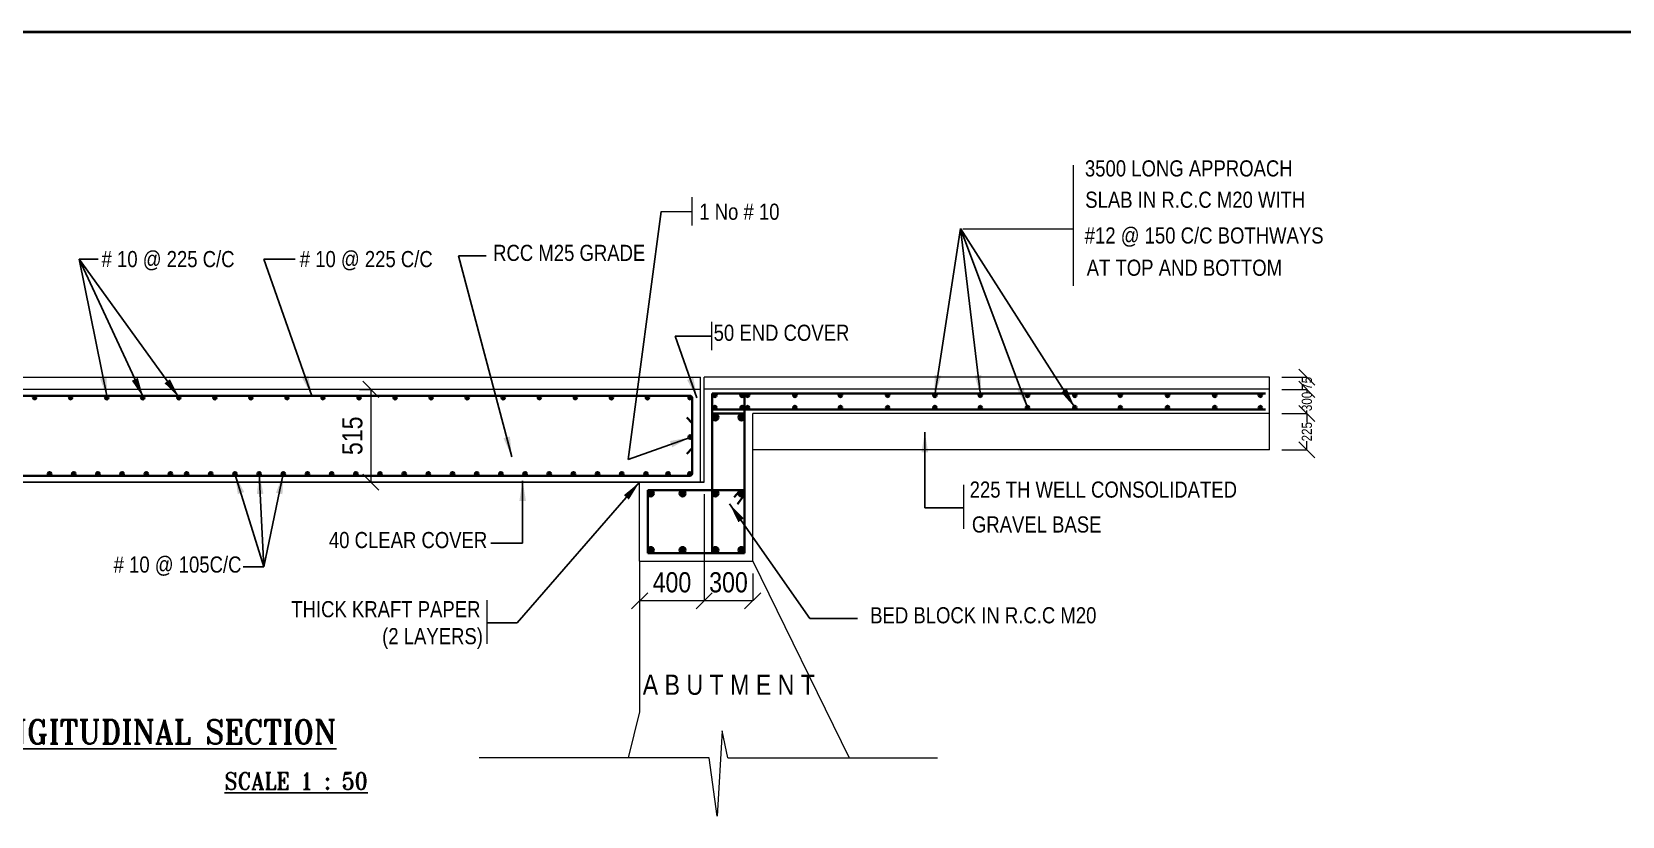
# Model space of a CAD drawing. Header units: millimetres. Extents: x 1141051 to 1202397, y -298680 to -265208.
# Drawn here: x 1162192 to 1181881, y -274926 to -265208 of the extents above; entities that cross this region are included whole.
import ezdxf
from ezdxf.enums import TextEntityAlignment as Align

# ---------------------------------------------------------------- set-up
doc = ezdxf.new("R2010")
doc.units = ezdxf.units.MM
doc.header["$LTSCALE"] = 300
doc.header["$MEASUREMENT"] = 0
doc.layers.add('elevations', color=7, linetype='Continuous', lineweight=25)
doc.layers.add('MAIN', color=7, linetype='Continuous', lineweight=25)
doc.layers.add('steel', color=1, linetype='Continuous')
doc.styles.add('ARIAL NARROW', font='ARIALN.TTF', dxfattribs={"height": 250})
doc.styles.add('ROMANT', font='romant')
doc.styles.add('SEC', font='ARIALN.TTF', dxfattribs={"height": 125})
doc.dimstyles.new('REIN FORCE', dxfattribs={"dimtxt": 125, "dimasz": 200, "dimexe": 1.25, "dimexo": 150, "dimtad": 0, "dimdec": 1, "dimlfac": 0.5, "dimdsep": 46, "dimtxsty": 'SEC', "dimblk": 'OBLIQUE', "dimcen": 2.5, "dimdle": 1.25, "dimclrd": 6, "dimclre": 5, "dimclrt": 1, "dimadec": 0, "dimazin": 0, "dimtfac": 1, "dimtdec": 1, "dimtmove": 0, "dimatfit": 3, "dimfxl": 1, "dimlwd": 15, "dimlwe": 13, "dimarcsym": 0})
doc.dimstyles.new('REIN FORCE 2', dxfattribs={"dimtxt": 250, "dimasz": 200, "dimexe": 1.25, "dimexo": 150, "dimgap": 100, "dimtad": 1, "dimdec": 1, "dimlfac": 0.5, "dimdsep": 46, "dimtxsty": 'ARIAL NARROW', "dimblk": 'OBLIQUE', "dimcen": 2.5, "dimdle": 1.25, "dimclrd": 6, "dimclre": 5, "dimclrt": 1, "dimadec": 0, "dimazin": 0, "dimtfac": 1, "dimtdec": 1, "dimtmove": 0, "dimatfit": 3, "dimfxl": 1, "dimlwd": 15, "dimlwe": 13, "dimarcsym": 0})
doc.dimstyles.new('STANDARD$7', dxfattribs={"dimtxt": 2, "dimasz": 2, "dimexe": 1.25, "dimexo": 0.625, "dimtad": 1, "dimdec": 0, "dimlfac": 0.5, "dimdsep": 46, "dimtxsty": 'ARIAL NARROW', "dimcen": 2.5, "dimdle": 0.1, "dimse1": 1, "dimse2": 1, "dimadec": 0, "dimazin": 0, "dimtfac": 1, "dimtdec": 0, "dimtmove": 0, "dimatfit": 3, "dimfxl": 1, "dimtolj": 1, "dimtzin": 0, "dimarcsym": 0})

# ---------------------------------------------------------------- blocks, each defined once
blk = doc.blocks.new('_Oblique')
at = {"color": 0, "linetype": 'ByBlock', "lineweight": -2}
blk.add_line((-0.5, -0.5), (0.5, 0.5), dxfattribs=at)
blk = doc.blocks.new('*D46')
at = {"layer": 'Defpoints', "color": 0, "linetype": 'ByBlock', "transparency": 16777216}
for p in [(1177667, -269638), (1177517, -269938), (1177978, -269938)]:
    blk.add_point(p, dxfattribs=at)
at = {"layer": 'MAIN', "color": 5, "linetype": 'ByBlock', "lineweight": 13, "transparency": 16777216}
for p, q in [((1177817, -269638), (1177979, -269638)), ((1177667, -269938), (1177979, -269938))]:
    blk.add_line(p, q, dxfattribs=at)
at = {"layer": 'MAIN', "color": 6, "linetype": 'Continuous', "lineweight": 15, "transparency": 16777216}
for p, q in [((1177978, -269636), (1177978, -269674)), ((1177978, -269939), (1177978, -269901))]:
    blk.add_line(p, q, dxfattribs=at)
at = {"layer": 'MAIN', "color": 6, "linetype": 'ByBlock', "lineweight": 15, "transparency": 16777216, "xscale": 200, "yscale": 200, "zscale": 200}
for p, rotation in [((1177978, -269638), 90), ((1177978, -269938), 270)]:
    blk.add_blockref('_Oblique', p, dxfattribs=dict(at, rotation=rotation))
at = {"layer": 'MAIN', "color": 1, "linetype": 'ByBlock', "transparency": 16777216, "insert": (1177978, -269788), "char_height": 125, "attachment_point": 5, "rotation": 90, "style": 'SEC'}
blk.add_mtext('300', dxfattribs=at)
blk = doc.blocks.new('*D69')
at = {"layer": 'Defpoints', "color": 0, "linetype": 'ByBlock', "transparency": 16777216}
for p in [(1177517, -269938), (1177517, -270388), (1177978, -270388)]:
    blk.add_point(p, dxfattribs=at)
at = {"layer": 'MAIN', "color": 5, "linetype": 'ByBlock', "lineweight": 13, "transparency": 16777216}
for p, q in [((1177667, -269938), (1177979, -269938)), ((1177667, -270388), (1177979, -270388))]:
    blk.add_line(p, q, dxfattribs=at)
at = {"layer": 'MAIN', "color": 6, "linetype": 'Continuous', "lineweight": 15, "transparency": 16777216}
for p, q in [((1177978, -269936), (1177978, -270048)), ((1177978, -270389), (1177978, -270278))]:
    blk.add_line(p, q, dxfattribs=at)
at = {"layer": 'MAIN', "color": 6, "linetype": 'ByBlock', "lineweight": 15, "transparency": 16777216, "xscale": 200, "yscale": 200, "zscale": 200}
for p, rotation in [((1177978, -269938), 90), ((1177978, -270388), 270)]:
    blk.add_blockref('_Oblique', p, dxfattribs=dict(at, rotation=rotation))
at = {"layer": 'MAIN', "color": 1, "linetype": 'ByBlock', "transparency": 16777216, "insert": (1177978, -270163), "char_height": 125, "attachment_point": 5, "rotation": 90, "style": 'SEC'}
blk.add_mtext('225', dxfattribs=at)
blk = doc.blocks.new('*D47')
at = {"layer": 'Defpoints', "color": 0, "linetype": 'ByBlock', "transparency": 16777216}
for p in [(1170517, -270788), (1171117, -271768), (1170517, -272258)]:
    blk.add_point(p, dxfattribs=at)
at = {"layer": 'MAIN', "color": 5, "linetype": 'ByBlock', "lineweight": 13, "transparency": 16777216}
for p, q in [((1170517, -270938), (1170517, -272259)), ((1171117, -271918), (1171117, -272259))]:
    blk.add_line(p, q, dxfattribs=at)
at = {"layer": 'MAIN', "color": 6, "linetype": 'Continuous', "lineweight": 15, "transparency": 16777216}
blk.add_line((1171118, -272258), (1170515, -272258), dxfattribs=at)
at = {"layer": 'MAIN', "color": 6, "linetype": 'ByBlock', "lineweight": 15, "transparency": 16777216, "xscale": 200, "yscale": 200, "zscale": 200, "rotation": 180}
blk.add_blockref('_Oblique', (1170517, -272258), dxfattribs=at)
at = {"layer": 'MAIN', "color": 6, "linetype": 'ByBlock', "lineweight": 15, "transparency": 16777216, "xscale": 200, "yscale": 200, "zscale": 200}
blk.add_blockref('_Oblique', (1171117, -272258), dxfattribs=at)
at = {"layer": 'MAIN', "color": 1, "linetype": 'ByBlock', "transparency": 16777216, "insert": (1170817, -272030), "char_height": 250, "attachment_point": 5, "style": 'ARIAL NARROW'}
blk.add_mtext('300', dxfattribs=at)
blk = doc.blocks.new('*D48')
at = {"layer": 'Defpoints', "color": 0, "linetype": 'ByBlock', "transparency": 16777216}
for p in [(1170517, -271108), (1169717, -271768), (1169717, -272258)]:
    blk.add_point(p, dxfattribs=at)
at = {"layer": 'MAIN', "color": 5, "linetype": 'ByBlock', "lineweight": 13, "transparency": 16777216}
for p, q in [((1170517, -271258), (1170517, -272259)), ((1169717, -271918), (1169717, -272259))]:
    blk.add_line(p, q, dxfattribs=at)
at = {"layer": 'MAIN', "color": 6, "linetype": 'Continuous', "lineweight": 15, "transparency": 16777216}
blk.add_line((1170518, -272258), (1169715, -272258), dxfattribs=at)
at = {"layer": 'MAIN', "color": 6, "linetype": 'ByBlock', "lineweight": 15, "transparency": 16777216, "xscale": 200, "yscale": 200, "zscale": 200, "rotation": 180}
blk.add_blockref('_Oblique', (1169717, -272258), dxfattribs=at)
at = {"layer": 'MAIN', "color": 6, "linetype": 'ByBlock', "lineweight": 15, "transparency": 16777216, "xscale": 200, "yscale": 200, "zscale": 200}
blk.add_blockref('_Oblique', (1170517, -272258), dxfattribs=at)
at = {"layer": 'MAIN', "color": 1, "linetype": 'ByBlock', "transparency": 16777216, "insert": (1170117, -272030), "char_height": 250, "attachment_point": 5, "style": 'ARIAL NARROW'}
blk.add_mtext('400', dxfattribs=at)
blk = doc.blocks.new('*D74')
at = {"layer": 'Defpoints', "color": 0, "linetype": 'ByBlock', "transparency": 16777216}
for p in [(1166398, -269638), (1166388, -270788), (1166398, -270788)]:
    blk.add_point(p, dxfattribs=at)
at = {"layer": 'MAIN', "color": 5, "linetype": 'ByBlock', "lineweight": 13, "transparency": 16777216}
for p, q in [((1166248, -269638), (1166387, -269638)), ((1166248, -270788), (1166387, -270788))]:
    blk.add_line(p, q, dxfattribs=at)
at = {"layer": 'MAIN', "color": 6, "linetype": 'Continuous', "lineweight": 15, "transparency": 16777216}
blk.add_line((1166388, -269636), (1166388, -270789), dxfattribs=at)
at = {"layer": 'MAIN', "color": 6, "linetype": 'ByBlock', "lineweight": 15, "transparency": 16777216, "xscale": 200, "yscale": 200, "zscale": 200}
for p, rotation in [((1166388, -269638), 90), ((1166388, -270788), 270)]:
    blk.add_blockref('_Oblique', p, dxfattribs=dict(at, rotation=rotation))
at = {"layer": 'MAIN', "color": 1, "linetype": 'ByBlock', "transparency": 16777216, "insert": (1166161, -270213), "char_height": 250, "attachment_point": 5, "rotation": 90, "style": 'ARIAL NARROW'}
blk.add_mtext('515', dxfattribs=at)
blk = doc.blocks.new('*D75')
at = {"layer": 'Defpoints', "color": 0, "linetype": 'ByBlock', "transparency": 16777216}
for p in [(1177517, -269488), (1177978, -269488), (1177517, -269638)]:
    blk.add_point(p, dxfattribs=at)
at = {"layer": 'MAIN', "color": 5, "linetype": 'ByBlock', "lineweight": 13, "transparency": 16777216}
for p, q in [((1177667, -269488), (1177979, -269488)), ((1177667, -269638), (1177979, -269638))]:
    blk.add_line(p, q, dxfattribs=at)
at = {"layer": 'MAIN', "color": 6, "linetype": 'Continuous', "lineweight": 15, "transparency": 16777216}
for p, q in [((1177978, -269486), (1177978, -269489)), ((1177978, -269639), (1177978, -269637))]:
    blk.add_line(p, q, dxfattribs=at)
at = {"layer": 'MAIN', "color": 6, "linetype": 'ByBlock', "lineweight": 15, "transparency": 16777216, "xscale": 200, "yscale": 200, "zscale": 200}
for p, rotation in [((1177978, -269488), 90), ((1177978, -269638), 270)]:
    blk.add_blockref('_Oblique', p, dxfattribs=dict(at, rotation=rotation))
at = {"layer": 'MAIN', "color": 1, "linetype": 'ByBlock', "transparency": 16777216, "insert": (1177978, -269563), "char_height": 125, "attachment_point": 5, "rotation": 90, "style": 'SEC'}
blk.add_mtext('75', dxfattribs=at)

msp = doc.modelspace()

# ---------------------------------------------------------------- hatches: boundary and pattern name
at = {"layer": 'steel', "linetype": 'ByBlock', "lineweight": 35}
for points in [[(1162204.12, -269740.83), (1162204.12, -269740.72, -0.41348564), (1162226.62, -269718.27, -1), (1162226.62, -269763.27, -0.41348564)], [(1162204.12, -269740.83), (1162204.12, -269740.72, -0.41348564), (1162226.62, -269718.27, -1), (1162226.62, -269763.27, -0.41348564)], [(1162650.43, -269740.83), (1162650.43, -269740.72, -0.41348564), (1162672.93, -269718.27, -1), (1162672.93, -269763.27, -0.41348564)], [(1162650.43, -269740.83), (1162650.43, -269740.72, -0.41348564), (1162672.93, -269718.27, -1), (1162672.93, -269763.27, -0.41348564)], [(1163096.75, -269740.83), (1163096.75, -269740.72, -0.41348564), (1163119.25, -269718.27, -1), (1163119.25, -269763.27, -0.41348564)], [(1163096.75, -269740.83), (1163096.75, -269740.72, -0.41348564), (1163119.25, -269718.27, -1), (1163119.25, -269763.27, -0.41348564)], [(1163543.06, -269740.83), (1163543.06, -269740.72, -0.41348564), (1163565.56, -269718.27, -1), (1163565.56, -269763.27, -0.41348564)], [(1163543.06, -269740.83), (1163543.06, -269740.72, -0.41348564), (1163565.56, -269718.27, -1), (1163565.56, -269763.27, -0.41348564)], [(1163989.38, -269740.83), (1163989.38, -269740.72, -0.41348564), (1164011.88, -269718.27, -1), (1164011.88, -269763.27, -0.41348564)], [(1163989.38, -269740.83), (1163989.38, -269740.72, -0.41348564), (1164011.88, -269718.27, -1), (1164011.88, -269763.27, -0.41348564)], [(1164435.7, -269740.83), (1164435.7, -269740.72, -0.41348564), (1164458.2, -269718.27, -1), (1164458.2, -269763.27, -0.41348564)], [(1164435.7, -269740.83), (1164435.7, -269740.72, -0.41348564), (1164458.2, -269718.27, -1), (1164458.2, -269763.27, -0.41348564)], [(1164882.01, -269740.83), (1164882.01, -269740.72, -0.41348564), (1164904.51, -269718.27, -1), (1164904.51, -269763.27, -0.41348564)], [(1164882.01, -269740.83), (1164882.01, -269740.72, -0.41348564), (1164904.51, -269718.27, -1), (1164904.51, -269763.27, -0.41348564)], [(1165328.33, -269740.83), (1165328.33, -269740.72, -0.41348564), (1165350.83, -269718.27, -1), (1165350.83, -269763.27, -0.41348564)], [(1165328.33, -269740.83), (1165328.33, -269740.72, -0.41348564), (1165350.83, -269718.27, -1), (1165350.83, -269763.27, -0.41348564)], [(1165774.64, -269740.83), (1165774.64, -269740.72, -0.41348564), (1165797.14, -269718.27, -1), (1165797.14, -269763.27, -0.41348564)], [(1165774.64, -269740.83), (1165774.64, -269740.72, -0.41348564), (1165797.14, -269718.27, -1), (1165797.14, -269763.27, -0.41348564)], [(1166220.96, -269740.83), (1166220.96, -269740.72, -0.41348564), (1166243.46, -269718.27, -1), (1166243.46, -269763.27, -0.41348564)], [(1166220.96, -269740.83), (1166220.96, -269740.72, -0.41348564), (1166243.46, -269718.27, -1), (1166243.46, -269763.27, -0.41348564)], [(1166667.27, -269740.83), (1166667.27, -269740.72, -0.41348564), (1166689.77, -269718.27, -1), (1166689.77, -269763.27, -0.41348564)], [(1166667.27, -269740.83), (1166667.27, -269740.72, -0.41348564), (1166689.77, -269718.27, -1), (1166689.77, -269763.27, -0.41348564)], [(1167113.59, -269740.83), (1167113.59, -269740.72, -0.41348564), (1167136.09, -269718.27, -1), (1167136.09, -269763.27, -0.41348564)], [(1167113.59, -269740.83), (1167113.59, -269740.72, -0.41348564), (1167136.09, -269718.27, -1), (1167136.09, -269763.27, -0.41348564)], [(1167559.91, -269740.83), (1167559.91, -269740.72, -0.41348564), (1167582.41, -269718.27, -1), (1167582.41, -269763.27, -0.41348564)], [(1167559.91, -269740.83), (1167559.91, -269740.72, -0.41348564), (1167582.41, -269718.27, -1), (1167582.41, -269763.27, -0.41348564)], [(1168006.22, -269740.83), (1168006.22, -269740.72, -0.41348564), (1168028.72, -269718.27, -1), (1168028.72, -269763.27, -0.41348564)], [(1168006.22, -269740.83), (1168006.22, -269740.72, -0.41348564), (1168028.72, -269718.27, -1), (1168028.72, -269763.27, -0.41348564)], [(1168452.54, -269740.83), (1168452.54, -269740.72, -0.41348564), (1168475.04, -269718.27, -1), (1168475.04, -269763.27, -0.41348564)], [(1168452.54, -269740.83), (1168452.54, -269740.72, -0.41348564), (1168475.04, -269718.27, -1), (1168475.04, -269763.27, -0.41348564)], [(1168898.85, -269740.83), (1168898.85, -269740.72, -0.41348564), (1168921.35, -269718.27, -1), (1168921.35, -269763.27, -0.41348564)], [(1168898.85, -269740.83), (1168898.85, -269740.72, -0.41348564), (1168921.35, -269718.27, -1), (1168921.35, -269763.27, -0.41348564)], [(1169345.17, -269740.83), (1169345.17, -269740.72, -0.41348564), (1169367.67, -269718.27, -1), (1169367.67, -269763.27, -0.41348564)], [(1169345.17, -269740.83), (1169345.17, -269740.72, -0.41348564), (1169367.67, -269718.27, -1), (1169367.67, -269763.27, -0.41348564)], [(1169791.48, -269740.83), (1169791.48, -269740.72, -0.41348564), (1169813.98, -269718.27, -1), (1169813.98, -269763.27, -0.41348564)], [(1169791.48, -269740.83), (1169791.48, -269740.72, -0.41348564), (1169813.98, -269718.27, -1), (1169813.98, -269763.27, -0.41348564)], [(1170318.45, -269740.83), (1170318.45, -269740.72, -0.41348564), (1170340.95, -269718.27, -1), (1170340.95, -269763.27, -0.41348564)], [(1170318.45, -269740.83), (1170318.45, -269740.72, -0.41348564), (1170340.95, -269718.27, -1), (1170340.95, -269763.27, -0.41348564)], [(1170670.66, -269710.83), (1170670.66, -269710.72, 0.41348564), (1170648.16, -269688.27, 1), (1170648.16, -269733.27, 0.41348564)], [(1170670.66, -269710.83), (1170670.66, -269710.72, 0.41348564), (1170648.16, -269688.27, 1), (1170648.16, -269733.27, 0.41348564)], [(1171008.1, -269710.83), (1171008.1, -269710.72, 0.41348564), (1170985.6, -269688.27, 1), (1170985.6, -269733.27, 0.41348564)], [(1171008.1, -269710.83), (1171008.1, -269710.72, 0.41348564), (1170985.6, -269688.27, 1), (1170985.6, -269733.27, 0.41348564)], [(1171077.08, -269710.83), (1171077.08, -269710.72, 0.41348564), (1171054.58, -269688.27, 1), (1171054.58, -269733.27, 0.41348564)], [(1171077.08, -269710.83), (1171077.08, -269710.72, 0.41348564), (1171054.58, -269688.27, 1), (1171054.58, -269733.27, 0.41348564)], [(1171661.74, -269710.83), (1171661.74, -269710.72, 0.41348564), (1171639.24, -269688.27, 1), (1171639.24, -269733.27, 0.41348564)], [(1171661.74, -269710.83), (1171661.74, -269710.72, 0.41348564), (1171639.24, -269688.27, 1), (1171639.24, -269733.27, 0.41348564)], [(1172225.2, -269710.83), (1172225.2, -269710.72, 0.41348564), (1172202.7, -269688.27, 1), (1172202.7, -269733.27, 0.41348564)], [(1172225.2, -269710.83), (1172225.2, -269710.72, 0.41348564), (1172202.7, -269688.27, 1), (1172202.7, -269733.27, 0.41348564)], [(1172809.85, -269710.83), (1172809.85, -269710.72, 0.41348564), (1172787.35, -269688.27, 1), (1172787.35, -269733.27, 0.41348564)], [(1172809.85, -269710.83), (1172809.85, -269710.72, 0.41348564), (1172787.35, -269688.27, 1), (1172787.35, -269733.27, 0.41348564)], [(1173394.51, -269710.83), (1173394.51, -269710.72, 0.41348564), (1173372.01, -269688.27, 1), (1173372.01, -269733.27, 0.41348564)], [(1173394.51, -269710.83), (1173394.51, -269710.72, 0.41348564), (1173372.01, -269688.27, 1), (1173372.01, -269733.27, 0.41348564)], [(1173957.97, -269710.83), (1173957.97, -269710.72, 0.41348564), (1173935.47, -269688.27, 1), (1173935.47, -269733.27, 0.41348564)], [(1173957.97, -269710.83), (1173957.97, -269710.72, 0.41348564), (1173935.47, -269688.27, 1), (1173935.47, -269733.27, 0.41348564)], [(1174542.62, -269710.83), (1174542.62, -269710.72, 0.41348564), (1174520.12, -269688.27, 1), (1174520.12, -269733.27, 0.41348564)], [(1174542.62, -269710.83), (1174542.62, -269710.72, 0.41348564), (1174520.12, -269688.27, 1), (1174520.12, -269733.27, 0.41348564)], [(1175127.28, -269710.83), (1175127.28, -269710.72, 0.41348564), (1175104.78, -269688.27, 1), (1175104.78, -269733.27, 0.41348564)], [(1175127.28, -269710.83), (1175127.28, -269710.72, 0.41348564), (1175104.78, -269688.27, 1), (1175104.78, -269733.27, 0.41348564)], [(1175690.74, -269710.83), (1175690.74, -269710.72, 0.41348564), (1175668.24, -269688.27, 1), (1175668.24, -269733.27, 0.41348564)], [(1175690.74, -269710.83), (1175690.74, -269710.72, 0.41348564), (1175668.24, -269688.27, 1), (1175668.24, -269733.27, 0.41348564)], [(1176275.39, -269710.83), (1176275.39, -269710.72, 0.41348564), (1176252.89, -269688.27, 1), (1176252.89, -269733.27, 0.41348564)], [(1176275.39, -269710.83), (1176275.39, -269710.72, 0.41348564), (1176252.89, -269688.27, 1), (1176252.89, -269733.27, 0.41348564)], [(1176860.05, -269710.83), (1176860.05, -269710.72, 0.41348564), (1176837.55, -269688.27, 1), (1176837.55, -269733.27, 0.41348564)], [(1176860.05, -269710.83), (1176860.05, -269710.72, 0.41348564), (1176837.55, -269688.27, 1), (1176837.55, -269733.27, 0.41348564)], [(1177423.51, -269710.83), (1177423.51, -269710.72, 0.41348564), (1177401.01, -269688.27, 1), (1177401.01, -269733.27, 0.41348564)], [(1177423.51, -269710.83), (1177423.51, -269710.72, 0.41348564), (1177401.01, -269688.27, 1), (1177401.01, -269733.27, 0.41348564)], [(1170670.66, -269864.41), (1170670.66, -269864.52, -0.41348564), (1170648.16, -269886.96, -1), (1170648.16, -269841.96, -0.41348564)], [(1170670.66, -269864.41), (1170670.66, -269864.52, -0.41348564), (1170648.16, -269886.96, -1), (1170648.16, -269841.96, -0.41348564)], [(1171008.1, -269864.41), (1171008.1, -269864.52, -0.41348564), (1170985.6, -269886.96, -1), (1170985.6, -269841.96, -0.41348564)], [(1171008.1, -269864.41), (1171008.1, -269864.52, -0.41348564), (1170985.6, -269886.96, -1), (1170985.6, -269841.96, -0.41348564)], [(1171077.08, -269864.41), (1171077.08, -269864.52, -0.41348564), (1171054.58, -269886.96, -1), (1171054.58, -269841.96, -0.41348564)], [(1171077.08, -269864.41), (1171077.08, -269864.52, -0.41348564), (1171054.58, -269886.96, -1), (1171054.58, -269841.96, -0.41348564)], [(1171661.74, -269864.41), (1171661.74, -269864.52, -0.41348564), (1171639.24, -269886.96, -1), (1171639.24, -269841.96, -0.41348564)], [(1171661.74, -269864.41), (1171661.74, -269864.52, -0.41348564), (1171639.24, -269886.96, -1), (1171639.24, -269841.96, -0.41348564)], [(1172225.2, -269864.41), (1172225.2, -269864.52, -0.41348564), (1172202.7, -269886.96, -1), (1172202.7, -269841.96, -0.41348564)], [(1172225.2, -269864.41), (1172225.2, -269864.52, -0.41348564), (1172202.7, -269886.96, -1), (1172202.7, -269841.96, -0.41348564)], [(1172809.85, -269864.41), (1172809.85, -269864.52, -0.41348564), (1172787.35, -269886.96, -1), (1172787.35, -269841.96, -0.41348564)], [(1172809.85, -269864.41), (1172809.85, -269864.52, -0.41348564), (1172787.35, -269886.96, -1), (1172787.35, -269841.96, -0.41348564)], [(1173394.51, -269864.41), (1173394.51, -269864.52, -0.41348564), (1173372.01, -269886.96, -1), (1173372.01, -269841.96, -0.41348564)], [(1173394.51, -269864.41), (1173394.51, -269864.52, -0.41348564), (1173372.01, -269886.96, -1), (1173372.01, -269841.96, -0.41348564)], [(1173957.97, -269864.41), (1173957.97, -269864.52, -0.41348564), (1173935.47, -269886.96, -1), (1173935.47, -269841.96, -0.41348564)], [(1173957.97, -269864.41), (1173957.97, -269864.52, -0.41348564), (1173935.47, -269886.96, -1), (1173935.47, -269841.96, -0.41348564)], [(1174542.62, -269864.41), (1174542.62, -269864.52, -0.41348564), (1174520.12, -269886.96, -1), (1174520.12, -269841.96, -0.41348564)], [(1174542.62, -269864.41), (1174542.62, -269864.52, -0.41348564), (1174520.12, -269886.96, -1), (1174520.12, -269841.96, -0.41348564)], [(1175127.28, -269864.41), (1175127.28, -269864.52, -0.41348564), (1175104.78, -269886.96, -1), (1175104.78, -269841.96, -0.41348564)], [(1175127.28, -269864.41), (1175127.28, -269864.52, -0.41348564), (1175104.78, -269886.96, -1), (1175104.78, -269841.96, -0.41348564)], [(1175690.74, -269864.41), (1175690.74, -269864.52, -0.41348564), (1175668.24, -269886.96, -1), (1175668.24, -269841.96, -0.41348564)], [(1175690.74, -269864.41), (1175690.74, -269864.52, -0.41348564), (1175668.24, -269886.96, -1), (1175668.24, -269841.96, -0.41348564)], [(1176275.39, -269864.41), (1176275.39, -269864.52, -0.41348564), (1176252.89, -269886.96, -1), (1176252.89, -269841.96, -0.41348564)], [(1176275.39, -269864.41), (1176275.39, -269864.52, -0.41348564), (1176252.89, -269886.96, -1), (1176252.89, -269841.96, -0.41348564)], [(1176860.05, -269864.41), (1176860.05, -269864.52, -0.41348564), (1176837.55, -269886.96, -1), (1176837.55, -269841.96, -0.41348564)], [(1176860.05, -269864.41), (1176860.05, -269864.52, -0.41348564), (1176837.55, -269886.96, -1), (1176837.55, -269841.96, -0.41348564)], [(1177423.51, -269864.41), (1177423.51, -269864.52, -0.41348564), (1177401.01, -269886.96, -1), (1177401.01, -269841.96, -0.41348564)], [(1177423.51, -269864.41), (1177423.51, -269864.52, -0.41348564), (1177401.01, -269886.96, -1), (1177401.01, -269841.96, -0.41348564)], [(1170617.76, -269984.46), (1170617.76, -269984.28, -0.41348564), (1170655.26, -269946.87, -1), (1170655.26, -270021.87, -0.41348564)], [(1170617.76, -269984.46), (1170617.76, -269984.28, -0.41348564), (1170655.26, -269946.87, -1), (1170655.26, -270021.87, -0.41348564)], [(1171015.27, -269984.46), (1171015.27, -269984.28, 0.41348564), (1170977.77, -269946.87, 1), (1170977.77, -270021.87, 0.41348564)], [(1171015.27, -269984.46), (1171015.27, -269984.28, 0.41348564), (1170977.77, -269946.87, 1), (1170977.77, -270021.87, 0.41348564)], [(1170365.94, -270229.71), (1170365.94, -270229.6, 0.41348564), (1170343.44, -270207.16, 1), (1170343.44, -270252.16, 0.41348564)], [(1170365.94, -270229.71), (1170365.94, -270229.6, 0.41348564), (1170343.44, -270207.16, 1), (1170343.44, -270252.16, 0.41348564)], [(1162389.45, -270684.41), (1162389.45, -270684.52, 0.41348564), (1162411.95, -270706.96, 1), (1162411.95, -270661.96, 0.41348564)], [(1162389.45, -270684.41), (1162389.45, -270684.52, 0.41348564), (1162411.95, -270706.96, 1), (1162411.95, -270661.96, 0.41348564)], [(1162688.75, -270684.41), (1162688.75, -270684.52, 0.41348564), (1162711.25, -270706.96, 1), (1162711.25, -270661.96, 0.41348564)], [(1162688.75, -270684.41), (1162688.75, -270684.52, 0.41348564), (1162711.25, -270706.96, 1), (1162711.25, -270661.96, 0.41348564)], [(1162988.04, -270684.41), (1162988.04, -270684.52, 0.41348564), (1163010.54, -270706.96, 1), (1163010.54, -270661.96, 0.41348564)], [(1162988.04, -270684.41), (1162988.04, -270684.52, 0.41348564), (1163010.54, -270706.96, 1), (1163010.54, -270661.96, 0.41348564)], [(1163287.34, -270684.41), (1163287.34, -270684.52, 0.41348564), (1163309.84, -270706.96, 1), (1163309.84, -270661.96, 0.41348564)], [(1163287.34, -270684.41), (1163287.34, -270684.52, 0.41348564), (1163309.84, -270706.96, 1), (1163309.84, -270661.96, 0.41348564)], [(1163586.63, -270684.41), (1163586.63, -270684.52, 0.41348564), (1163609.13, -270706.96, 1), (1163609.13, -270661.96, 0.41348564)], [(1163586.63, -270684.41), (1163586.63, -270684.52, 0.41348564), (1163609.13, -270706.96, 1), (1163609.13, -270661.96, 0.41348564)], [(1163885.92, -270684.41), (1163885.92, -270684.52, 0.41348564), (1163908.42, -270706.96, 1), (1163908.42, -270661.96, 0.41348564)], [(1163885.92, -270684.41), (1163885.92, -270684.52, 0.41348564), (1163908.42, -270706.96, 1), (1163908.42, -270661.96, 0.41348564)], [(1164131.11, -270684.41), (1164131.11, -270684.52, -0.41348564), (1164108.61, -270706.96, -1), (1164108.61, -270661.96, -0.41348564)], [(1164131.11, -270684.41), (1164131.11, -270684.52, -0.41348564), (1164108.61, -270706.96, -1), (1164108.61, -270661.96, -0.41348564)], [(1164430.4, -270684.41), (1164430.4, -270684.52, -0.41348564), (1164407.9, -270706.96, -1), (1164407.9, -270661.96, -0.41348564)], [(1164430.4, -270684.41), (1164430.4, -270684.52, -0.41348564), (1164407.9, -270706.96, -1), (1164407.9, -270661.96, -0.41348564)], [(1164729.69, -270684.41), (1164729.69, -270684.52, -0.41348564), (1164707.19, -270706.96, -1), (1164707.19, -270661.96, -0.41348564)], [(1164729.69, -270684.41), (1164729.69, -270684.52, -0.41348564), (1164707.19, -270706.96, -1), (1164707.19, -270661.96, -0.41348564)], [(1165028.99, -270684.41), (1165028.99, -270684.52, -0.41348564), (1165006.49, -270706.96, -1), (1165006.49, -270661.96, -0.41348564)], [(1165028.99, -270684.41), (1165028.99, -270684.52, -0.41348564), (1165006.49, -270706.96, -1), (1165006.49, -270661.96, -0.41348564)], [(1165328.28, -270684.41), (1165328.28, -270684.52, -0.41348564), (1165305.78, -270706.96, -1), (1165305.78, -270661.96, -0.41348564)], [(1165328.28, -270684.41), (1165328.28, -270684.52, -0.41348564), (1165305.78, -270706.96, -1), (1165305.78, -270661.96, -0.41348564)], [(1165627.58, -270684.41), (1165627.58, -270684.52, -0.41348564), (1165605.08, -270706.96, -1), (1165605.08, -270661.96, -0.41348564)], [(1165627.58, -270684.41), (1165627.58, -270684.52, -0.41348564), (1165605.08, -270706.96, -1), (1165605.08, -270661.96, -0.41348564)], [(1165926.87, -270684.41), (1165926.87, -270684.52, -0.41348564), (1165904.37, -270706.96, -1), (1165904.37, -270661.96, -0.41348564)], [(1165926.87, -270684.41), (1165926.87, -270684.52, -0.41348564), (1165904.37, -270706.96, -1), (1165904.37, -270661.96, -0.41348564)], [(1166226.17, -270684.41), (1166226.17, -270684.52, -0.41348564), (1166203.67, -270706.96, -1), (1166203.67, -270661.96, -0.41348564)], [(1166226.17, -270684.41), (1166226.17, -270684.52, -0.41348564), (1166203.67, -270706.96, -1), (1166203.67, -270661.96, -0.41348564)], [(1166525.46, -270684.41), (1166525.46, -270684.52, -0.41348564), (1166502.96, -270706.96, -1), (1166502.96, -270661.96, -0.41348564)], [(1166525.46, -270684.41), (1166525.46, -270684.52, -0.41348564), (1166502.96, -270706.96, -1), (1166502.96, -270661.96, -0.41348564)], [(1166824.75, -270684.41), (1166824.75, -270684.52, -0.41348564), (1166802.25, -270706.96, -1), (1166802.25, -270661.96, -0.41348564)], [(1166824.75, -270684.41), (1166824.75, -270684.52, -0.41348564), (1166802.25, -270706.96, -1), (1166802.25, -270661.96, -0.41348564)], [(1167124.05, -270684.41), (1167124.05, -270684.52, -0.41348564), (1167101.55, -270706.96, -1), (1167101.55, -270661.96, -0.41348564)], [(1167124.05, -270684.41), (1167124.05, -270684.52, -0.41348564), (1167101.55, -270706.96, -1), (1167101.55, -270661.96, -0.41348564)], [(1167423.34, -270684.41), (1167423.34, -270684.52, -0.41348564), (1167400.84, -270706.96, -1), (1167400.84, -270661.96, -0.41348564)], [(1167423.34, -270684.41), (1167423.34, -270684.52, -0.41348564), (1167400.84, -270706.96, -1), (1167400.84, -270661.96, -0.41348564)], [(1167722.64, -270684.41), (1167722.64, -270684.52, -0.41348564), (1167700.14, -270706.96, -1), (1167700.14, -270661.96, -0.41348564)], [(1167722.64, -270684.41), (1167722.64, -270684.52, -0.41348564), (1167700.14, -270706.96, -1), (1167700.14, -270661.96, -0.41348564)], [(1168021.93, -270684.41), (1168021.93, -270684.52, -0.41348564), (1167999.43, -270706.96, -1), (1167999.43, -270661.96, -0.41348564)], [(1168021.93, -270684.41), (1168021.93, -270684.52, -0.41348564), (1167999.43, -270706.96, -1), (1167999.43, -270661.96, -0.41348564)], [(1168321.22, -270684.41), (1168321.22, -270684.52, -0.41348564), (1168298.72, -270706.96, -1), (1168298.72, -270661.96, -0.41348564)], [(1168321.22, -270684.41), (1168321.22, -270684.52, -0.41348564), (1168298.72, -270706.96, -1), (1168298.72, -270661.96, -0.41348564)], [(1168620.52, -270684.41), (1168620.52, -270684.52, -0.41348564), (1168598.02, -270706.96, -1), (1168598.02, -270661.96, -0.41348564)], [(1168620.52, -270684.41), (1168620.52, -270684.52, -0.41348564), (1168598.02, -270706.96, -1), (1168598.02, -270661.96, -0.41348564)], [(1168919.81, -270684.41), (1168919.81, -270684.52, -0.41348564), (1168897.31, -270706.96, -1), (1168897.31, -270661.96, -0.41348564)], [(1168919.81, -270684.41), (1168919.81, -270684.52, -0.41348564), (1168897.31, -270706.96, -1), (1168897.31, -270661.96, -0.41348564)], [(1169219.11, -270684.41), (1169219.11, -270684.52, -0.41348564), (1169196.61, -270706.96, -1), (1169196.61, -270661.96, -0.41348564)], [(1169219.11, -270684.41), (1169219.11, -270684.52, -0.41348564), (1169196.61, -270706.96, -1), (1169196.61, -270661.96, -0.41348564)], [(1169518.4, -270684.41), (1169518.4, -270684.52, -0.41348564), (1169495.9, -270706.96, -1), (1169495.9, -270661.96, -0.41348564)], [(1169518.4, -270684.41), (1169518.4, -270684.52, -0.41348564), (1169495.9, -270706.96, -1), (1169495.9, -270661.96, -0.41348564)], [(1169817.69, -270684.41), (1169817.69, -270684.52, -0.41348564), (1169795.19, -270706.96, -1), (1169795.19, -270661.96, -0.41348564)], [(1169817.69, -270684.41), (1169817.69, -270684.52, -0.41348564), (1169795.19, -270706.96, -1), (1169795.19, -270661.96, -0.41348564)], [(1170091.72, -270684.41), (1170091.72, -270684.52, -0.41348564), (1170069.22, -270706.96, -1), (1170069.22, -270661.96, -0.41348564)], [(1170091.72, -270684.41), (1170091.72, -270684.52, -0.41348564), (1170069.22, -270706.96, -1), (1170069.22, -270661.96, -0.41348564)], [(1170362.21, -270684.41), (1170362.21, -270684.52, -0.41348564), (1170339.71, -270706.96, -1), (1170339.71, -270661.96, -0.41348564)], [(1170362.21, -270684.41), (1170362.21, -270684.52, -0.41348564), (1170339.71, -270706.96, -1), (1170339.71, -270661.96, -0.41348564)], [(1169817.76, -270926.3), (1169817.76, -270926.12, -0.41348564), (1169855.26, -270888.71, -1), (1169855.26, -270963.71, -0.41348564)], [(1169817.76, -270926.3), (1169817.76, -270926.12, -0.41348564), (1169855.26, -270888.71, -1), (1169855.26, -270963.71, -0.41348564)], [(1170210.58, -270926.3), (1170210.58, -270926.12, -0.41348564), (1170248.08, -270888.71, -1), (1170248.08, -270963.71, -0.41348564)], [(1170210.58, -270926.3), (1170210.58, -270926.12, -0.41348564), (1170248.08, -270888.71, -1), (1170248.08, -270963.71, -0.41348564)], [(1170617.76, -270926.3), (1170617.76, -270926.12, -0.41348564), (1170655.26, -270888.71, -1), (1170655.26, -270963.71, -0.41348564)], [(1170617.76, -270926.3), (1170617.76, -270926.12, -0.41348564), (1170655.26, -270888.71, -1), (1170655.26, -270963.71, -0.41348564)], [(1171015.27, -270926.3), (1171015.27, -270926.12, 0.41348564), (1170977.77, -270888.71, 1), (1170977.77, -270963.71, 0.41348564)], [(1171015.27, -270926.3), (1171015.27, -270926.12, 0.41348564), (1170977.77, -270888.71, 1), (1170977.77, -270963.71, 0.41348564)], [(1169817.76, -271628.93), (1169817.76, -271629.12, 0.41348564), (1169855.26, -271666.53, 1), (1169855.26, -271591.53, 0.41348564)], [(1169817.76, -271628.93), (1169817.76, -271629.12, 0.41348564), (1169855.26, -271666.53, 1), (1169855.26, -271591.53, 0.41348564)], [(1170210.58, -271628.93), (1170210.58, -271629.12, 0.41348564), (1170248.08, -271666.53, 1), (1170248.08, -271591.53, 0.41348564)], [(1170210.58, -271628.93), (1170210.58, -271629.12, 0.41348564), (1170248.08, -271666.53, 1), (1170248.08, -271591.53, 0.41348564)], [(1170617.76, -271628.93), (1170617.76, -271629.12, 0.41348564), (1170655.26, -271666.53, 1), (1170655.26, -271591.53, 0.41348564)], [(1170617.76, -271628.93), (1170617.76, -271629.12, 0.41348564), (1170655.26, -271666.53, 1), (1170655.26, -271591.53, 0.41348564)], [(1171015.27, -271628.93), (1171015.27, -271629.12, -0.41348564), (1170977.77, -271666.53, -1), (1170977.77, -271591.53, -0.41348564)], [(1171015.27, -271628.93), (1171015.27, -271629.12, -0.41348564), (1170977.77, -271666.53, -1), (1170977.77, -271591.53, -0.41348564)]]:
    msp.add_hatch(color=0, dxfattribs=at).paths.add_polyline_path(points)

# ---------------------------------------------------------------- linework, layer by layer
at = {"layer": 'MAIN', "color": 0, "lineweight": 40}
msp.add_line((1141051.09, -265208.01), (1202357.14, -265208.01), dxfattribs=at)
at = {"layer": 'MAIN', "color": 0, "lineweight": 9}
for p, q in [((1175087.86, -268356.71), (1175087.86, -266859.3)), ((1170365.41, -267609.08), (1170365.41, -267258.33)), ((1169984.94, -267433.7), (1170365.41, -267433.7)), ((1173716.91, -267647.75), (1175087.86, -267647.75)), ((1170610.9, -269153.29), (1170610.9, -268802.54)), ((1173729.98, -271367.41), (1173729.98, -270822.8)), ((1167828.15, -272792.7), (1167828.15, -272248.08)), ((1170738.38, -273866.65), (1170678.23, -274926.41)), ((1170809.43, -274202.2), (1170738.38, -273866.65)), ((1170575.88, -274202.2), (1167732.28, -274202.2)), ((1170678.23, -274926.41), (1170575.88, -274202.2)), ((1170809.43, -274202.2), (1173402.62, -274202.2))]:
    msp.add_line(p, q, dxfattribs=at)
at = {"layer": 'MAIN', "color": 0, "linetype": 'ByBlock', "lineweight": 18}
for p, q in [((1157548.52, -269487.62), (1170468.52, -269487.62)), ((1170468.52, -270787.62), (1170468.52, -269487.62)), ((1177516.52, -269487.62), (1170516.52, -269487.62)), ((1170516.52, -270787.62), (1170516.52, -269487.62)), ((1177516.52, -270387.62), (1177516.52, -269487.62)), ((1157548.52, -269637.62), (1170468.52, -269637.62)), ((1177516.52, -269637.62), (1170516.52, -269637.62)), ((1177516.52, -269937.62), (1171116.52, -269937.62)), ((1171116.52, -271767.62), (1171116.52, -269937.62)), ((1177516.52, -270387.62), (1171116.52, -270387.62)), ((1157500.52, -270787.62), (1170516.52, -270787.62)), ((1169716.52, -271767.62), (1169716.52, -270787.62)), ((1169716.52, -271767.62), (1171116.52, -271767.62)), ((1169716.52, -271767.62), (1169716.52, -273633.62)), ((1171116.52, -271767.62), (1172313.12, -274202.2)), ((1169716.52, -273633.62), (1169574.37, -274202.2))]:
    msp.add_line(p, q, dxfattribs=at)
at = {"layer": 'MAIN', "color": 0, "linetype": 'ByBlock'}
msp.add_line((1157500.52, -270787.62), (1170516.52, -270787.62), dxfattribs=at)
for p in [(1162227.42, -269717.62), (1162673.73, -269717.62), (1163566.37, -269717.62), (1164012.68, -269717.62), (1164905.31, -269717.62), (1165351.63, -269717.62), (1166244.26, -269717.62), (1166690.58, -269717.62), (1167583.21, -269717.62), (1168029.52, -269717.62), (1168922.16, -269717.62), (1169368.47, -269717.62), (1172201.9, -269687.62), (1172786.55, -269687.62), (1173934.67, -269687.62), (1174519.32, -269687.62), (1175667.44, -269687.62), (1176252.09, -269687.62), (1177400.21, -269687.62), (1172201.9, -269887.62), (1172786.55, -269887.62), (1173934.67, -269887.62), (1174519.32, -269887.62), (1175667.44, -269887.62), (1176252.09, -269887.62), (1177400.21, -269887.62), (1162514.95, -270707.62), (1165502.08, -270707.62), (1167597.14, -270707.62), (1169692.2, -270707.62), (1171016.52, -271629.12)]:
    msp.add_point(p, dxfattribs=at)
at = {"layer": 'steel', "color": 0, "linetype": 'ByBlock', "lineweight": 35}
for p, q in [((1157678.52, -269717.62), (1170338.52, -269717.62)), ((1170368.52, -269747.62), (1170368.52, -270367.62)), ((1177466.52, -269687.62), (1170616.52, -269687.62)), ((1170616.52, -271667.62), (1170616.52, -269687.62)), ((1171016.52, -271667.62), (1171016.52, -269687.62)), ((1171016.57, -269937.63), (1170615.36, -269937.63)), ((1177466.52, -269887.62), (1170616.52, -269887.62)), ((1170368.52, -270057.62), (1170301.83, -269987.5)), ((1170368.52, -270677.62), (1170368.52, -270057.62)), ((1170368.52, -270367.62), (1170301.83, -270437.73)), ((1157678.52, -270707.62), (1170338.52, -270707.62)), ((1169816.52, -270887.62), (1171016.52, -270887.62)), ((1169816.52, -271667.62), (1169816.52, -270887.62)), ((1170949.15, -270901.98), (1170888.5, -270973.73)), ((1171005.32, -270951.65), (1170926.61, -271058.87)), ((1169816.52, -271667.62), (1171016.52, -271667.62))]:
    msp.add_line(p, q, dxfattribs=at)
for centre, radius in [((1162226.62, -269740.77), 22.5), ((1162226.62, -269740.77), 22.5), ((1162672.93, -269740.77), 22.5), ((1162672.93, -269740.77), 22.5), ((1163119.25, -269740.77), 22.5), ((1163119.25, -269740.77), 22.5), ((1163565.56, -269740.77), 22.5), ((1163565.56, -269740.77), 22.5), ((1164011.88, -269740.77), 22.5), ((1164011.88, -269740.77), 22.5), ((1164458.2, -269740.77), 22.5), ((1164458.2, -269740.77), 22.5), ((1164904.51, -269740.77), 22.5), ((1164904.51, -269740.77), 22.5), ((1165350.83, -269740.77), 22.5), ((1165350.83, -269740.77), 22.5), ((1165797.14, -269740.77), 22.5), ((1165797.14, -269740.77), 22.5), ((1166243.46, -269740.77), 22.5), ((1166243.46, -269740.77), 22.5), ((1166689.77, -269740.77), 22.5), ((1166689.77, -269740.77), 22.5), ((1167136.09, -269740.77), 22.5), ((1167136.09, -269740.77), 22.5), ((1167582.41, -269740.77), 22.5), ((1167582.41, -269740.77), 22.5), ((1168028.72, -269740.77), 22.5), ((1168028.72, -269740.77), 22.5), ((1168475.04, -269740.77), 22.5), ((1168475.04, -269740.77), 22.5), ((1168921.35, -269740.77), 22.5), ((1168921.35, -269740.77), 22.5), ((1169367.67, -269740.77), 22.5), ((1169367.67, -269740.77), 22.5), ((1169813.98, -269740.77), 22.5), ((1169813.98, -269740.77), 22.5), ((1170340.95, -269740.77), 22.5), ((1170340.95, -269740.77), 22.5), ((1170648.16, -269710.77), 22.5), ((1170648.16, -269710.77), 22.5), ((1170985.6, -269710.77), 22.5), ((1170985.6, -269710.77), 22.5), ((1171054.58, -269710.77), 22.5), ((1171054.58, -269710.77), 22.5), ((1171639.24, -269710.77), 22.5), ((1171639.24, -269710.77), 22.5), ((1172202.7, -269710.77), 22.5), ((1172202.7, -269710.77), 22.5), ((1172787.35, -269710.77), 22.5), ((1172787.35, -269710.77), 22.5), ((1173372.01, -269710.77), 22.5), ((1173372.01, -269710.77), 22.5), ((1173935.47, -269710.77), 22.5), ((1173935.47, -269710.77), 22.5), ((1174520.12, -269710.77), 22.5), ((1174520.12, -269710.77), 22.5), ((1175104.78, -269710.77), 22.5), ((1175104.78, -269710.77), 22.5), ((1175668.24, -269710.77), 22.5), ((1175668.24, -269710.77), 22.5), ((1176252.89, -269710.77), 22.5), ((1176252.89, -269710.77), 22.5), ((1176837.55, -269710.77), 22.5), ((1176837.55, -269710.77), 22.5), ((1177401.01, -269710.77), 22.5), ((1177401.01, -269710.77), 22.5), ((1170648.16, -269864.46), 22.5), ((1170648.16, -269864.46), 22.5), ((1170985.6, -269864.46), 22.5), ((1170985.6, -269864.46), 22.5), ((1171054.58, -269864.46), 22.5), ((1171054.58, -269864.46), 22.5), ((1171639.24, -269864.46), 22.5), ((1171639.24, -269864.46), 22.5), ((1172202.7, -269864.46), 22.5), ((1172202.7, -269864.46), 22.5), ((1172787.35, -269864.46), 22.5), ((1172787.35, -269864.46), 22.5), ((1173372.01, -269864.46), 22.5), ((1173372.01, -269864.46), 22.5), ((1173935.47, -269864.46), 22.5), ((1173935.47, -269864.46), 22.5), ((1174520.12, -269864.46), 22.5), ((1174520.12, -269864.46), 22.5), ((1175104.78, -269864.46), 22.5), ((1175104.78, -269864.46), 22.5), ((1175668.24, -269864.46), 22.5), ((1175668.24, -269864.46), 22.5), ((1176252.89, -269864.46), 22.5), ((1176252.89, -269864.46), 22.5), ((1176837.55, -269864.46), 22.5), ((1176837.55, -269864.46), 22.5), ((1177401.01, -269864.46), 22.5), ((1177401.01, -269864.46), 22.5), ((1170655.26, -269984.37), 37.5), ((1170655.26, -269984.37), 37.5), ((1170977.77, -269984.37), 37.5), ((1170977.77, -269984.37), 37.5), ((1170343.44, -270229.66), 22.5), ((1170343.44, -270229.66), 22.5), ((1162411.95, -270684.46), 22.5), ((1162411.95, -270684.46), 22.5), ((1162711.25, -270684.46), 22.5), ((1162711.25, -270684.46), 22.5), ((1163010.54, -270684.46), 22.5), ((1163010.54, -270684.46), 22.5), ((1163309.84, -270684.46), 22.5), ((1163309.84, -270684.46), 22.5), ((1163609.13, -270684.46), 22.5), ((1163609.13, -270684.46), 22.5), ((1163908.42, -270684.46), 22.5), ((1163908.42, -270684.46), 22.5), ((1164108.61, -270684.46), 22.5), ((1164108.61, -270684.46), 22.5), ((1164407.9, -270684.46), 22.5), ((1164407.9, -270684.46), 22.5), ((1164707.19, -270684.46), 22.5), ((1164707.19, -270684.46), 22.5), ((1165006.49, -270684.46), 22.5), ((1165006.49, -270684.46), 22.5), ((1165305.78, -270684.46), 22.5), ((1165305.78, -270684.46), 22.5), ((1165605.08, -270684.46), 22.5), ((1165605.08, -270684.46), 22.5), ((1165904.37, -270684.46), 22.5), ((1165904.37, -270684.46), 22.5), ((1166203.67, -270684.46), 22.5), ((1166203.67, -270684.46), 22.5), ((1166502.96, -270684.46), 22.5), ((1166502.96, -270684.46), 22.5), ((1166802.25, -270684.46), 22.5), ((1166802.25, -270684.46), 22.5), ((1167101.55, -270684.46), 22.5), ((1167101.55, -270684.46), 22.5), ((1167400.84, -270684.46), 22.5), ((1167400.84, -270684.46), 22.5), ((1167700.14, -270684.46), 22.5), ((1167700.14, -270684.46), 22.5), ((1167999.43, -270684.46), 22.5), ((1167999.43, -270684.46), 22.5), ((1168298.72, -270684.46), 22.5), ((1168298.72, -270684.46), 22.5), ((1168598.02, -270684.46), 22.5), ((1168598.02, -270684.46), 22.5), ((1168897.31, -270684.46), 22.5), ((1168897.31, -270684.46), 22.5), ((1169196.61, -270684.46), 22.5), ((1169196.61, -270684.46), 22.5), ((1169495.9, -270684.46), 22.5), ((1169495.9, -270684.46), 22.5), ((1169795.19, -270684.46), 22.5), ((1169795.19, -270684.46), 22.5), ((1170069.22, -270684.46), 22.5), ((1170069.22, -270684.46), 22.5), ((1170339.71, -270684.46), 22.5), ((1170339.71, -270684.46), 22.5), ((1169855.26, -270926.21), 37.5), ((1169855.26, -270926.21), 37.5), ((1170248.08, -270926.21), 37.5), ((1170248.08, -270926.21), 37.5), ((1170655.26, -270926.21), 37.5), ((1170655.26, -270926.21), 37.5), ((1170977.77, -270926.21), 37.5), ((1170977.77, -270926.21), 37.5), ((1169855.26, -271629.03), 37.5), ((1169855.26, -271629.03), 37.5), ((1170248.08, -271629.03), 37.5), ((1170248.08, -271629.03), 37.5), ((1170655.26, -271629.03), 37.5), ((1170655.26, -271629.03), 37.5), ((1170977.77, -271629.03), 37.5), ((1170977.77, -271629.03), 37.5)]:
    msp.add_circle(centre, radius, dxfattribs=at)
for centre, start, end in [((1170338.52, -269747.62), 0, 90), ((1170338.52, -270677.62), 270, 0)]:
    msp.add_arc(centre, 30, start, end, dxfattribs=at)

# ---------------------------------------------------------------- texts
at = {"color": 0, "style": 'ROMANT', "width": 0.9}
msp.add_text('%%ULONGITUDINAL SECTION', height=300, dxfattribs=at).set_placement((1161391.39, -274031.46))
msp.add_text('%%USCALE 1 : 50', height=210, dxfattribs=at).set_placement((1165463.81, -274595.62), align=Align.CENTER)
at = {"layer": 'elevations', "color": 0, "linetype": 'ByBlock', "style": 'ARIAL NARROW'}
for s, p in [('3500 LONG APPROACH', (1175229.76, -267000.48)), ('SLAB IN R.C.C M20 WITH', (1175234.03, -267388.68)), ('1 No # 10 ', (1170455.05, -267537.37)), ('#12 @ 150 C/C BOTHWAYS', (1175227.2, -267831.46)), (' # 10 @ 225 C/C', (1162992, -268124.14)), (' # 10 @ 225 C/C', (1165445.39, -268124.14)), ('RCC M25 GRADE', (1167903.41, -268047.18)), ('AT TOP AND BOTTOM', (1175251.78, -268230.92)), ('50 END COVER', (1170633.19, -269036.8)), ('225 TH WELL CONSOLIDATED', (1173803.01, -270979.72)), ('GRAVEL BASE', (1173830.39, -271411.79)), ('40 CLEAR COVER', (1165870.04, -271604.94)), ('# 10 @ 105C/C', (1163204.97, -271908.38)), ('THICK KRAFT PAPER', (1165404.4, -272461.5)), ('BED BLOCK IN R.C.C M20', (1172571.45, -272536.85)), ('(2 LAYERS)', (1166529.08, -272795.68))]:
    msp.add_text(s, height=200, dxfattribs=at).set_placement(p)
at = {"layer": 'MAIN', "color": 0, "linetype": 'ByBlock', "style": 'ARIAL NARROW'}
msp.add_text('A B U T M E N T', height=250, dxfattribs=at).set_placement((1169755.16, -273422.38))

# ---------------------------------------------------------------- dimensions: what is measured, and where the dimension line sits
at = {"layer": 'MAIN', "color": 0, "linetype": 'ByBlock'}
for base, p1, p2, text, dimstyle, picture, middle in [((1166388.21, -270787.62), (1166397.85, -269637.62), (1166397.85, -270787.62), '515', 'REIN FORCE 2', '*D74', (1166160.57, -270212.62)), ((1177978.11, -269937.62), (1177666.52, -269637.62), (1177516.52, -269937.62), '300', 'REIN FORCE', '*D46', (1177978.11, -269787.62))]:
    dim = msp.add_linear_dim(base=base, p1=p1, p2=p2, angle=90, text=text, dimstyle=dimstyle, dxfattribs=at)
    dim.commit()
    dim.dimension.update_dxf_attribs({"geometry": picture, "text_midpoint": middle})
for base, p1, p2, picture, middle in [((1177978.11, -269487.62), (1177516.52, -269637.62), (1177516.52, -269487.62), '*D75', (1177978.11, -269562.62)), ((1177978.11, -270387.62), (1177516.52, -269937.62), (1177516.52, -270387.62), '*D69', (1177978.11, -270162.62))]:
    dim = msp.add_linear_dim(base=base, p1=p1, p2=p2, angle=90, dimstyle='REIN FORCE', dxfattribs=at)
    dim.commit()
    dim.dimension.update_dxf_attribs({"geometry": picture, "text_midpoint": middle})
dim = msp.add_linear_dim(base=(1170516.52, -272257.64), p1=(1171116.52, -271767.62), p2=(1170516.52, -270787.62), dimstyle='REIN FORCE 2', dxfattribs=at)
dim.commit()
dim.dimension.update_dxf_attribs({"geometry": '*D47', "text_midpoint": (1170816.52, -272257.64), "dimtype": 160})
dim = msp.add_linear_dim(base=(1169716.52, -272257.64), p1=(1170516.52, -271107.62), p2=(1169716.52, -271767.62), dimstyle='REIN FORCE 2', dxfattribs=at)
dim.commit()
dim.dimension.update_dxf_attribs({"geometry": '*D48', "text_midpoint": (1170116.52, -272030)})

# ---------------------------------------------------------------- leaders
at = {"layer": 'MAIN', "color": 0, "lineweight": 9}
for points in [[(1170341.38, -270233.34), (1169576.64, -270505.01), (1169984.94, -267433.7)], [(1173372.01, -269710.77), (1173688.73, -267643.84)], [(1174520.12, -269864.46), (1173688.73, -267643.84)], [(1175104.78, -269864.46), (1173688.73, -267643.84)], [(1173935.47, -269710.77), (1173688.73, -267643.84)], [(1163572.8, -269740.77), (1162777.12, -268026.79)], [(1164014.96, -269740.77), (1162777.12, -268026.79), (1163014.1, -268026.79)], [(1163126.49, -269740.77), (1162777.12, -268026.79)], [(1165658.72, -269717.62), (1165065.26, -268026.79), (1165450.77, -268026.79)], [(1168135.42, -270474.31), (1167474.01, -267982.71), (1167815.76, -267982.71)], [(1170426.61, -269742.66), (1170154.94, -268977.91), (1170610.9, -268977.91)], [(1173248.04, -270167.1), (1173248.04, -271104.47), (1173729.98, -271104.47)], [(1164707.19, -270684.46), (1165064.25, -271834.73)], [(1165305.78, -270684.46), (1165064.25, -271834.73), (1164806.88, -271834.73)], [(1165006.49, -270684.46), (1165064.25, -271834.73)], [(1169716.52, -270787.62), (1168201.14, -272529.31), (1167828.15, -272529.76)], [(1168268.53, -270770.92), (1168268.53, -271541.62), (1167874.54, -271541.62)], [(1170829.21, -271055.55), (1171824.42, -272476.87), (1172413.29, -272476.87)]]:
    msp.add_leader(points, dimstyle='STANDARD$7', override={"dimtxt": 300, "dimasz": 250, "dimexe": 0.18, "dimexo": 0.0625, "dimgap": 0.09, "dimtad": 0, "dimtoh": 1, "dimlfac": 1, "dimzin": 0, "dimcen": 0.09, "dimdle": 200, "dimtdec": 4, "dimtofl": 0}, dxfattribs=at)

doc.saveas('drawing.dxf')
